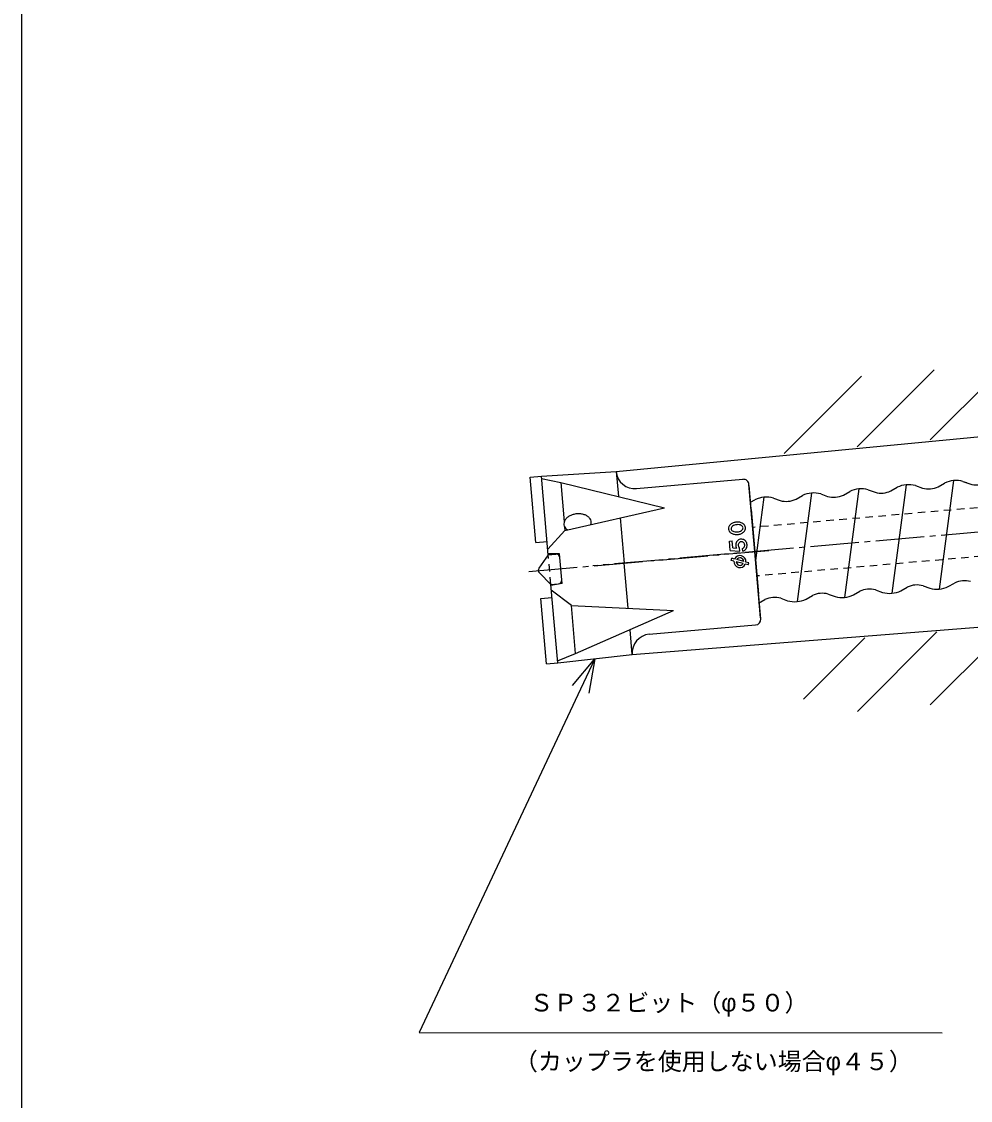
# Model space of a CAD drawing. Units: millimetres on the paper, scale 1:2. Extents: x 0 to 841, y 0 to 594.
# Drawn here: x 145.5 to 272.1, y 204.1 to 348 of the extents above; entities that cross this region are included whole.
import ezdxf
from ezdxf.enums import TextEntityAlignment as Align

# ---------------------------------------------------------------- set-up
doc = ezdxf.new("R2010")
doc.units = ezdxf.units.MM
doc.linetypes.add('USER1', pattern=[1.75, 1, -0.75])
doc.linetypes.add('USER2', pattern=[8.75, 6.5, -0.75, 0.75, -0.75])
for name, color, linetype, lineweight in [('1_外形線', 7, 'Continuous', 25), ('2_細い実線', 3, 'Continuous', 25), ('3_隠れ線', 2, 'USER1', 25), ('4_中心線', 1, 'USER2', 25), ('6_寸法線', 4, 'Continuous', 25), ('7_枠・タイトル', 7, 'Continuous', 25)]:
    doc.layers.add(name, color=color, linetype=linetype, lineweight=lineweight)
doc.styles.add('標準ベクトル', font='')
doc.styles.get('標準ベクトル').set_extended_font_data('標準ベクトル')

msp = doc.modelspace()

# ---------------------------------------------------------------- linework, layer by layer
at = {"layer": '1_外形線'}
for p, q in [((224.835, 287.946), (343.639, 299.353)), ((214.851, 287.324), (224.835, 287.946)), ((224.835, 287.946), (225.125, 284.631)), ((213.357, 287.193), (214.851, 287.324)), ((214.12, 278.476), (213.357, 287.193)), ((215.767, 276.864), (214.851, 287.324)), ((214.878, 287.019), (217.433, 286.502)), ((217.433, 286.502), (231.279, 283.134)), ((217.433, 286.502), (217.893, 281.241)), ((227.543, 285.674), (241.739, 286.916)), ((267.807, 285.926), (268.652, 286.41)), ((269.845, 286.739), (267.924, 272.267)), ((271.11, 286.625), (271.564, 286.498)), ((271.11, 286.625), (272.026, 286.295)), ((244.121, 268.302), (242.552, 286.234)), ((244.112, 268.427), (242.56, 286.109)), ((250.884, 285.081), (248.963, 270.608)), ((252.132, 284.964), (253.049, 284.635)), ((255.155, 284.819), (256.001, 285.303)), ((257.21, 285.634), (255.289, 271.162)), ((258.458, 285.518), (259.375, 285.188)), ((261.481, 285.373), (262.327, 285.856)), ((263.536, 286.187), (261.615, 271.715)), ((264.784, 286.071), (265.701, 285.742)), ((242.758, 283.858), (243.349, 284.196)), ((244.558, 284.527), (243.439, 276.094)), ((243.761, 284.457), (243.761, 284.457)), ((245.806, 284.411), (246.723, 284.082)), ((248.829, 284.266), (249.675, 284.749)), ((217.996, 280.07), (231.279, 283.134)), ((242.846, 282.872), (243.826, 271.664)), ((225.375, 281.772), (225.903, 275.743)), ((217.996, 280.07), (215.701, 277.611)), ((217.95, 280.591), (217.996, 280.07)), ((240.157, 280.315), (240.157, 280.31)), ((242.105, 280.481), (242.104, 280.485)), ((214.12, 278.476), (215.614, 278.607)), ((239.953, 278.683), (240.297, 278.713)), ((240.062, 277.441), (239.953, 278.683)), ((240.38, 277.763), (240.297, 278.713)), ((240.38, 277.763), (240.907, 277.724)), ((241.344, 277.346), (241.308, 277.756)), ((215.767, 276.864), (214.532, 275.067)), ((217.261, 276.994), (215.756, 276.988)), ((215.767, 276.864), (216.763, 276.951)), ((217.609, 273.01), (217.261, 276.994)), ((240.062, 277.441), (241.344, 277.346)), ((240.18, 276.097), (240.257, 276.387)), ((240.628, 276.288), (240.257, 276.387)), ((241.736, 277.347), (241.695, 277.694)), ((226.43, 269.713), (225.903, 275.743)), ((240.55, 275.998), (240.18, 276.097)), ((241.77, 275.671), (240.848, 275.918)), ((241.847, 275.961), (240.926, 276.208)), ((242.438, 275.492), (242.068, 275.591)), ((242.516, 275.782), (242.146, 275.881)), ((242.438, 275.492), (242.516, 275.782)), ((216.115, 272.879), (214.588, 274.434)), ((216.115, 272.879), (217.111, 272.966)), ((217.03, 262.419), (216.115, 272.879)), ((217.609, 273.01), (216.126, 272.754)), ((218.867, 270.108), (216.18, 272.132)), ((226.97, 263.539), (345.95, 272.936)), ((256.498, 271.493), (257.343, 271.976)), ((259.45, 272.161), (260.366, 271.831)), ((262.824, 272.046), (263.669, 272.53)), ((265.776, 272.714), (266.692, 272.385)), ((269.15, 272.6), (269.995, 273.083)), ((269.15, 272.6), (269.995, 273.083)), ((214.773, 271.005), (216.268, 271.136)), ((215.536, 262.288), (214.773, 271.005)), ((243.846, 270.386), (244.692, 270.869)), ((246.798, 271.054), (247.715, 270.724)), ((250.172, 270.939), (251.018, 271.423)), ((253.124, 271.607), (254.041, 271.278)), ((219.43, 263.676), (218.867, 270.108)), ((218.867, 270.108), (232.481, 269.398)), ((219.43, 263.676), (232.481, 269.398)), ((226.97, 263.539), (226.68, 266.855)), ((229.243, 266.248), (243.439, 267.49)), ((217.004, 262.724), (219.43, 263.676)), ((217.03, 262.419), (226.97, 263.539)), ((215.536, 262.288), (217.03, 262.419))]:
    msp.add_line(p, q, dxfattribs=at)
for centre, radius, start, end in [((227.326, 288.164), 2.5, 185, 275), ((241.805, 286.168), 0.75, 5, 95), ((270.167, 283.254), 3.5, 74.36613, 115.63387), ((272.835, 289.184), 3, 254.36605, 295.63211), ((251.189, 281.594), 3.5, 74.36613, 115.63387), ((257.515, 282.147), 3.5, 74.36613, 115.63387), ((260.183, 288.077), 3, 254.36605, 295.63395), ((263.841, 282.701), 3.5, 74.36613, 115.63387), ((266.509, 288.631), 3, 254.36605, 295.63211), ((244.863, 281.04), 3.5, 74.36613, 115.63387), ((247.532, 286.971), 3, 254.36605, 295.63446), ((253.857, 287.524), 3, 254.36605, 295.63257), ((219.397, 280.552), 1.67, 112.11673, 126.92396), ((219.539, 280.496), 1.779, 100.86005, 115.66728), ((219.69, 280.478), 1.832, 90.60608, 105.41331), ((219.841, 280.499), 1.819, 80.57411, 95.38133), ((219.982, 280.558), 1.742, 70.0199, 84.82712), ((220.103, 280.651), 1.615, 58.11953, 72.92676), ((219.117, 280.902), 1.267, 160.80131, 175.60854), ((219.093, 281.052), 1.24, 182.4831, 197.29033), ((219.108, 281.204), 1.307, 203.46124, 218.26846), ((219.179, 280.762), 1.375, 141.3459, 156.15312), ((219.274, 280.643), 1.525, 125.2846, 140.09182), ((220.196, 280.772), 1.464, 43.9113, 58.71853), ((220.256, 280.913), 1.325, 26.49531, 41.30253), ((220.277, 281.064), 1.244, 5.8883, 20.69553), ((220.259, 281.215), 1.256, 344.10227, 358.9095), ((240.656, 280.295), 0.843, 158.3295, 180.80955), ((240.713, 280.185), 0.939, 130.93056, 153.41061), ((240.807, 280.106), 1.061, 109.49327, 131.97332), ((240.713, 280.184), 0.602, 125.4521, 147.91799), ((240.808, 280.105), 0.722, 105.47277, 127.93866), ((240.924, 280.069), 1.139, 91.96171, 114.44176), ((240.925, 280.069), 0.795, 90.4783, 112.94419), ((241.047, 280.079), 1.14, 75.67569, 98.15574), ((241.048, 280.08), 0.795, 76.88689, 99.35278), ((241.157, 280.137), 0.721, 61.85743, 84.32332), ((241.156, 280.136), 1.062, 58.1606, 80.64064), ((241.236, 280.231), 0.601, 41.78901, 64.2549), ((241.273, 280.349), 0.499, 12.08095, 34.54684), ((241.236, 280.23), 0.94, 36.76199, 59.24204), ((241.273, 280.348), 0.843, 9.40414, 31.88418), ((219.161, 281.347), 1.44, 221.41874, 236.22596), ((240.645, 280.417), 0.843, 189.1902, 211.67025), ((240.682, 280.535), 0.939, 216.58981, 239.06986), ((240.656, 280.293), 0.5, 155.02596, 177.49185), ((240.645, 280.419), 0.5, 192.5067, 214.97259), ((240.761, 280.629), 1.061, 238.026, 260.50605), ((240.683, 280.536), 0.602, 222.08244, 244.54833), ((240.762, 280.63), 0.722, 242.06025, 264.52614), ((240.87, 280.686), 1.139, 255.55824, 278.03829), ((240.871, 280.686), 0.795, 257.05487, 279.52076), ((240.994, 280.697), 0.795, 270.64628, 293.11217), ((240.993, 280.697), 1.14, 271.84489, 294.32494), ((241.111, 280.659), 0.721, 285.67751, 308.14341), ((241.11, 280.66), 1.062, 289.3587, 311.83875), ((241.205, 280.58), 0.601, 305.74361, 328.2095), ((241.262, 280.471), 0.499, 335.45172, 357.91761), ((241.205, 280.581), 0.94, 310.75785, 333.2379), ((241.262, 280.472), 0.843, 338.11556, 0.59561), ((241.602, 278.139), 0.805, 175.04774, 192.99729), ((241.597, 278.153), 0.799, 158.12203, 176.07158), ((241.603, 278.123), 0.802, 191.90774, 209.85729), ((241.588, 278.166), 0.785, 140.76447, 158.71402), ((241.575, 278.175), 0.77, 122.73535, 140.6849), ((241.581, 278.133), 0.46, 177.50009, 196.64167), ((241.579, 278.143), 0.457, 159.48482, 178.6264), ((241.581, 278.124), 0.457, 195.52137, 214.66295), ((241.573, 278.15), 0.449, 141.0221, 160.16368), ((241.56, 278.18), 0.758, 104.03025, 121.9798), ((241.577, 278.115), 0.449, 214.00122, 233.1428), ((241.566, 278.156), 0.44, 121.80823, 140.94981), ((241.557, 278.158), 0.433, 101.82914, 120.97072), ((241.545, 278.179), 0.754, 84.9287, 102.87825), ((241.547, 278.158), 0.431, 81.44556, 100.58714), ((241.53, 278.175), 0.761, 65.90217, 83.85172), ((241.538, 278.155), 0.436, 61.23059, 80.37217), ((241.546, 278.103), 0.435, 289.97125, 309.11283), ((241.531, 278.148), 0.445, 41.66562, 60.8072), ((241.537, 278.106), 0.444, 309.66197, 328.80355), ((241.517, 278.165), 0.774, 47.38645, 65.336), ((241.526, 278.14), 0.454, 22.90219, 42.04377), ((241.53, 278.113), 0.453, 328.55257, 347.69415), ((241.525, 278.131), 0.459, 4.74634, 23.88792), ((241.526, 278.121), 0.459, 346.78604, 5.92762), ((241.508, 278.153), 0.79, 29.57626, 47.52581), ((241.518, 278.095), 0.786, 321.26092, 339.21047), ((241.504, 278.138), 0.801, 12.38464, 30.33419), ((241.509, 278.107), 0.799, 338.60223, 356.55178), ((241.504, 278.122), 0.805, 355.52066, 13.47021), ((216.806, 276.453), 0.5, 5, 95), ((241.348, 275.94), 0.8, 355.80708, 154.1933), ((241.348, 275.94), 0.5, 2.45681, 147.5418), ((241.545, 278.081), 0.758, 284.56269, 302.51224), ((241.531, 278.086), 0.77, 303.25223, 321.20178), ((214.945, 274.784), 0.5, 145.51384, 224.48643), ((241.348, 275.94), 0.8, 175.80708, 334.1933), ((241.348, 275.94), 0.5, 182.45681, 327.5418), ((217.068, 273.464), 0.5, 275, 5), ((258.641, 269.272), 3, 74.36448, 115.63395), ((261.31, 275.202), 3.5, 254.36613, 295.63387), ((264.967, 269.825), 3, 74.3637, 115.63395), ((267.636, 275.755), 3.5, 254.36613, 295.63387), ((271.293, 270.378), 3, 74.36259, 115.63571), ((271.293, 270.378), 3, 74.3637, 115.63395), ((245.99, 268.165), 3, 74.36632, 115.63395), ((248.658, 274.095), 3.5, 254.36613, 295.63387), ((252.316, 268.718), 3, 74.36619, 115.63395), ((254.984, 274.648), 3.5, 254.36613, 295.63387), ((243.373, 268.237), 0.75, 275, 5), ((229.461, 263.757), 2.5, 95, 185)]:
    msp.add_arc(centre, radius, start, end, dxfattribs=at)
at = {"layer": '2_細い実線'}
for p, q in [((266.729, 292.162), (276.946, 302.379)), ((256.978, 291.25), (267.26, 301.532)), ((247.228, 290.339), (257.574, 300.684)), ((257.052, 255.969), (267.638, 266.555)), ((266.738, 256.816), (277.261, 267.339)), ((249.816, 257.571), (258.015, 265.77))]:
    msp.add_line(p, q, dxfattribs=at)
at = {"layer": '3_隠れ線'}
for p, q in [((344.511, 289.382), (243.052, 280.506)), ((345.078, 282.907), (243.62, 274.03)), ((216.115, 272.879), (215.767, 276.864))]:
    msp.add_line(p, q, dxfattribs=at)
at = {"layer": '4_中心線'}
for p, q in [((571.026, 305.937), (221.707, 275.376)), ((213.167, 274.629), (245.203, 277.431))]:
    msp.add_line(p, q, dxfattribs=at)
at = {"layer": '6_寸法線'}
for p, q in [((218.994, 259.42), (222, 262.979)), ((222, 262.979), (220.085, 258.907)), ((222, 262.979), (221.176, 258.394))]:
    msp.add_line(p, q, dxfattribs=at)
msp.add_lwpolyline([(220.085, 258.907), (198.547, 213.113), (268.35, 213.069)], dxfattribs=at)
at = {"layer": '7_枠・タイトル'}
msp.add_line((145.5, 491), (145.5, 103), dxfattribs=at)

# ---------------------------------------------------------------- texts
at = {"layer": '6_寸法線', "style": '標準ベクトル'}
for s, p in [('ＳＰ３２ビット（φ５０）', (250.49, 217.113)), ('（カップラを使用しない場合φ４５）', (264.42, 209.28))]:
    msp.add_text(s, height=2.346, dxfattribs=at).set_placement(p, align=Align.MIDDLE_RIGHT)

doc.saveas('drawing.dxf')
